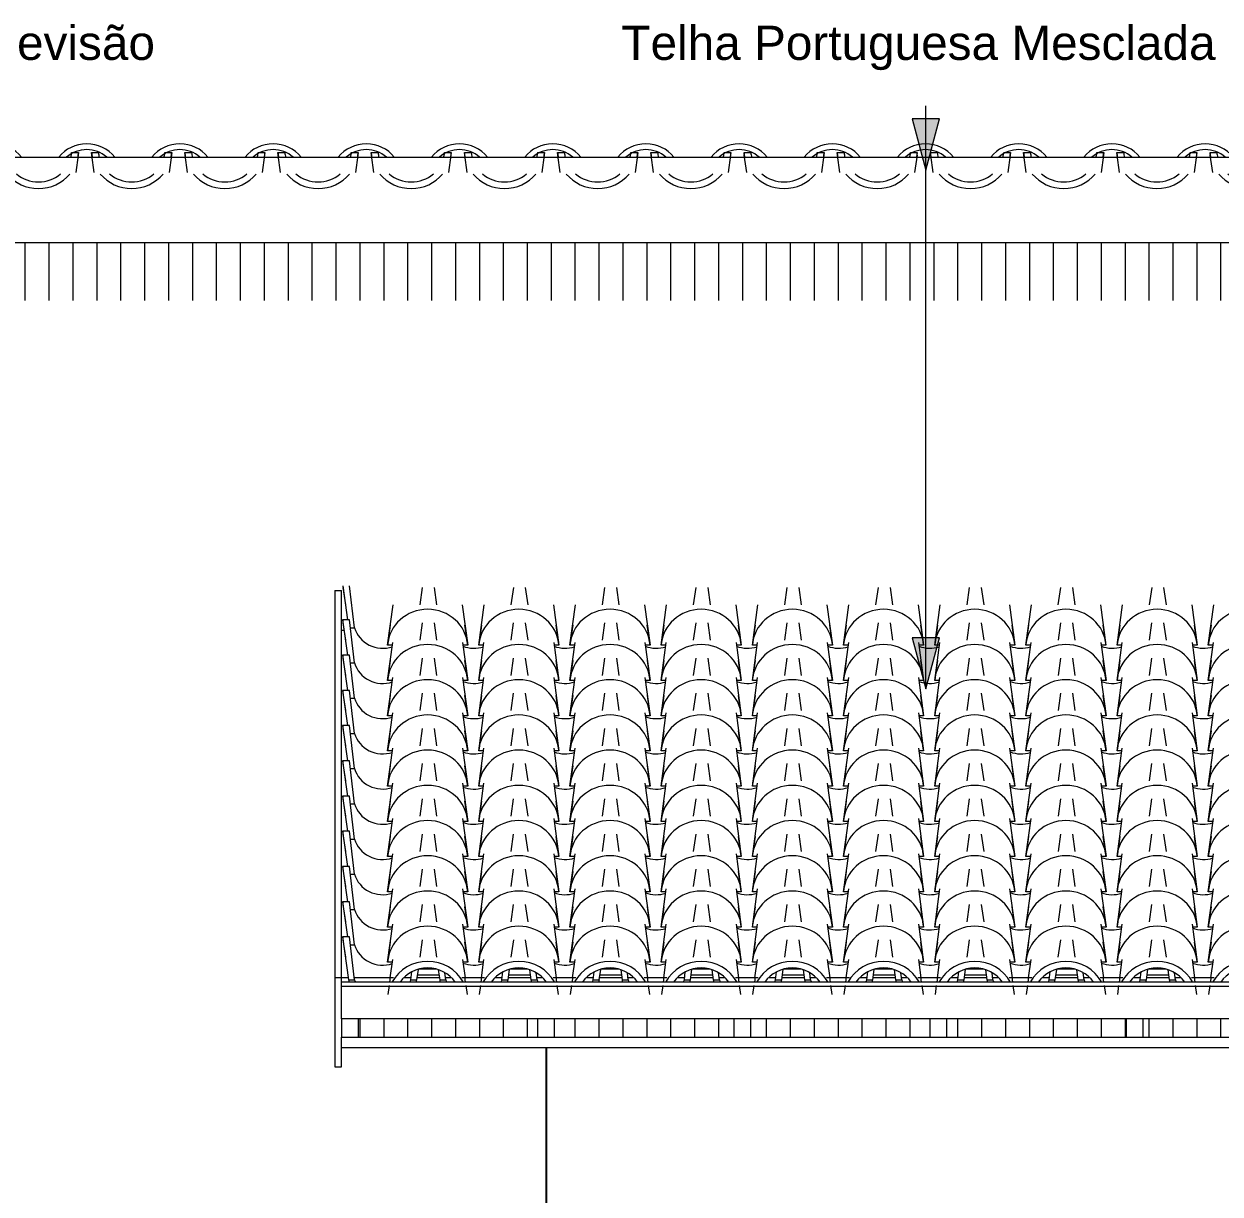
# Model space of a CAD drawing. Header units: millimetres. Extents: x -12976 to 58202, y -2238 to 7407.
# Drawn here: x -914 to 2587, y 2650 to 6076 of the extents above; entities that cross this region are included whole.
import ezdxf

# ---------------------------------------------------------------- set-up
doc = ezdxf.new("R2010")
doc.units = ezdxf.units.MM
for name, color, linetype, lineweight in [('A-GLAZ-CURT', 52, 'Continuous', 9), ('A-GLAZ-CWMG', 51, 'Continuous', 9), ('A-ROOF', 132, 'Continuous', 9), ('A-ROOF-OTLN', 132, 'Continuous', 9), ('A-ROOF-PATT', 132, 'Continuous', 9), ('A-WALL', 113, 'Continuous', 25), ('G-ANNO-TEXT', 231, 'Continuous', 9)]:
    doc.layers.add(name, color=color, linetype=linetype, lineweight=lineweight)
doc.styles.add('Arial', font='arial.ttf', dxfattribs={"height": 100})

# ---------------------------------------------------------------- blocks, each defined once
blk = doc.blocks.new('Rectangular Mullion - Ripa-3577505-FACHADA POSTERIOR')
at = {"layer": 'A-GLAZ-CWMG'}
for p, q in [((301, 3291.4), (238.4, 3291.4)), ((293.5, 3308.6), (242, 3308.6)), ((568, 3291.4), (505.3, 3291.4)), ((560.4, 3308.6), (508.9, 3308.6)), ((834.9, 3291.4), (772.2, 3291.4)), ((827.4, 3308.6), (775.8, 3308.6)), ((1101.8, 3291.4), (1039.1, 3291.4)), ((1094.3, 3308.6), (1042.7, 3308.6)), ((1368.7, 3291.4), (1306, 3291.4)), ((1361.2, 3308.6), (1309.7, 3308.6)), ((1635.7, 3291.4), (1573, 3291.4)), ((1628.1, 3308.6), (1576.6, 3308.6)), ((1902.6, 3291.4), (1839.9, 3291.4)), ((1895.1, 3308.6), (1843.5, 3308.6)), ((2169.5, 3291.4), (2106.8, 3291.4)), ((2162, 3308.6), (2110.4, 3308.6)), ((2436.4, 3291.4), (2373.7, 3291.4)), ((2428.9, 3308.6), (2377.4, 3308.6)), ((2703.4, 3291.4), (2640.7, 3291.4)), ((2695.8, 3308.6), (2644.3, 3308.6)), ((2962.8, 3308.6), (2936.2, 3308.6)), ((2970.3, 3291.4), (2936.2, 3291.4)), ((3237.2, 3291.4), (3174.5, 3291.4)), ((3229.7, 3308.6), (3178.1, 3308.6)), ((3460.4, 3291.4), (3441.4, 3291.4)), ((3460.4, 3308.6), (3445, 3308.6)), ((3771, 3291.4), (3708.4, 3291.4)), ((3763.5, 3308.6), (3712, 3308.6)), ((4034.5, 3291.4), (3975.3, 3291.4)), ((4030.4, 3308.6), (3978.9, 3308.6)), ((4304.9, 3291.4), (4242.2, 3291.4)), ((4297.4, 3308.6), (4245.8, 3308.6)), ((4571.8, 3291.4), (4509.1, 3291.4)), ((4564.3, 3308.6), (4512.7, 3308.6)), ((4838.7, 3291.4), (4776, 3291.4)), ((4831.2, 3308.6), (4779.7, 3308.6)), ((5105.7, 3291.4), (5043, 3291.4)), ((5098.1, 3308.6), (5046.6, 3308.6)), ((5372.6, 3291.4), (5309.9, 3291.4)), ((5365.1, 3308.6), (5313.5, 3308.6)), ((5639.5, 3291.4), (5576.8, 3291.4)), ((5632, 3308.6), (5580.4, 3308.6)), ((5906.4, 3291.4), (5843.7, 3291.4)), ((5898.9, 3308.6), (5847.4, 3308.6)), ((6173.4, 3291.4), (6110.7, 3291.4)), ((6165.8, 3308.6), (6114.3, 3308.6)), ((6432.8, 3308.6), (6381.2, 3308.6)), ((6440.3, 3291.4), (6381.2, 3291.4)), ((6707.2, 3291.4), (6644.5, 3291.4)), ((6699.7, 3308.6), (6648.1, 3308.6))]:
    blk.add_line(p, q, dxfattribs=at)
blk = doc.blocks.new('Rectangular Mullion - Caibro-4257887-FACHADA POSTERIOR')
at = {"layer": 'A-GLAZ-CWMG'}
for p, q in [((15.4, 4301.2), (23, 4301.2)), ((15.4, 3163.6), (15.4, 3109.7)), ((65.4, 3109.7), (65.4, 3163.6)), ((15.4, 3109.7), (65.4, 3109.7))]:
    blk.add_line(p, q, dxfattribs=at)
blk = doc.blocks.new('Rectangular Mullion - Caibro-4257885-FACHADA POSTERIOR')
at = {"layer": 'A-GLAZ-CWMG'}
for p, q in [((589.5, 3163.6), (589.5, 3109.7)), ((639.5, 3109.7), (639.5, 3163.6)), ((589.5, 3109.7), (639.5, 3109.7))]:
    blk.add_line(p, q, dxfattribs=at)
blk = doc.blocks.new('COLONIAL BASE - COLONIAL BASE-4234113-FACHADA POSTERIOR')
at = {"layer": 'A-GLAZ-CURT'}
for p, q in [((7743.4, 5685.5), (7741.5, 5699.6)), ((7741.5, 5699.6), (7761.5, 5699.6)), ((7749.3, 5641.5), (7742.4, 5691.3)), ((7956, 5699.6), (7976, 5699.6)), ((7975.1, 5691.3), (7968.2, 5641.5)), ((7976, 5699.6), (7974.1, 5685.5))]:
    blk.add_line(p, q, dxfattribs=at)
for centre, major_axis, start_param, end_param in [((7727.2, 5626.4), (102.8, 0), 0.648016, 2.493576), ((7727.2, 5626.4), (85.3, 0), 0.811505, 2.330088), ((7858.8, 5706.7), (117.5, 0), 3.205466, 3.332025), ((7858.8, 5706.7), (97.5, 0), 3.218592, 3.372085), ((7858.8, 5706.7), (97.5, 0), 6.052693, 6.16477), ((7858.8, 5706.7), (97.5, 0), 6.165433, 6.206186), ((7858.8, 5706.7), (117.5, 0), 6.092753, 6.219312), ((7858.8, 5706.7), (117.5, 0), 3.815207, 5.609571), ((7858.8, 5706.7), (97.5, 0), 3.986288, 5.43849)]:
    blk.add_ellipse(centre, major_axis=major_axis, ratio=0.957826, start_param=start_param, end_param=end_param, dxfattribs=at)
blk = doc.blocks.new('COLONIAL BASE - COLONIAL BASE-4234642-FACHADA POSTERIOR')
at = {"layer": 'A-GLAZ-CURT'}
for p, q in [((553.7, 3395), (560.8, 3344.2)), ((779.3, 3344.2), (786.5, 3395)), ((692.1, 3283.5), (699.4, 3337.5)), ((903.7, 3337.5), (911.1, 3283.5)), ((565.9, 3306.6), (569.9, 3277.3)), ((587.9, 3277.3), (585.4, 3297.9)), ((752.3, 3277.3), (755.1, 3300.8)), ((770.3, 3277.3), (774.5, 3308.1)), ((569.9, 3277.3), (587.9, 3277.3)), ((689, 3261.1), (685.2, 3234.2)), ((692.3, 3285), (690.3, 3270.8)), ((752.3, 3277.3), (770.3, 3277.3)), ((912.8, 3270.8), (910.9, 3285)), ((918, 3234.2), (914.2, 3261.1))]:
    blk.add_line(p, q, dxfattribs=at)
for centre, major_axis, start_param, end_param in [((801.6, 3218.8), (117.5, 0), 0.484254, 2.657338), ((801.6, 3218.8), (97.5, 0), 0.592752, 2.548841), ((670.1, 3299.1), (102.8, 0), 3.36491, 3.43477), ((670.1, 3299.1), (85.3, 0), 3.411763, 3.497793), ((670.1, 3299.1), (85.3, 0), 5.926985, 6.013015), ((670.1, 3299.1), (102.8, 0), 5.990008, 6.059868)]:
    blk.add_ellipse(centre, major_axis=major_axis, ratio=0.957826, start_param=start_param, end_param=end_param, dxfattribs=at)
blk = doc.blocks.new('COLONIAL BASE - COLONIAL BASE-V18-FACHADA POSTERIOR')
at = {"layer": 'A-GLAZ-CURT'}
for p, q in [((1354.5, 3395), (1361.6, 3344.2)), ((1580.1, 3344.2), (1587.2, 3395)), ((1492.9, 3283.5), (1500.2, 3337.5)), ((1704.5, 3337.5), (1711.8, 3283.5)), ((1366.7, 3306.6), (1370.6, 3277.3)), ((1388.7, 3277.3), (1386.2, 3297.9)), ((1553, 3277.3), (1555.8, 3300.8)), ((1571.1, 3277.3), (1575.2, 3308.1)), ((1370.6, 3277.3), (1388.7, 3277.3)), ((1489.7, 3261.1), (1486, 3234.2)), ((1493.1, 3285), (1491.1, 3270.8)), ((1553, 3277.3), (1571.1, 3277.3)), ((1713.6, 3270.8), (1711.6, 3285)), ((1718.8, 3234.2), (1715, 3261.1))]:
    blk.add_line(p, q, dxfattribs=at)
for centre, major_axis, start_param, end_param in [((1602.4, 3218.8), (117.5, 0), 0.484254, 2.657338), ((1602.4, 3218.8), (97.5, 0), 0.592752, 2.548841), ((1470.9, 3299.1), (102.8, 0), 3.36491, 3.433343), ((1470.9, 3299.1), (85.3, 0), 3.411763, 3.497793), ((1470.9, 3299.1), (85.3, 0), 5.926985, 6.013015), ((1470.9, 3299.1), (102.8, 0), 5.990008, 6.059868)]:
    blk.add_ellipse(centre, major_axis=major_axis, ratio=0.957826, start_param=start_param, end_param=end_param, dxfattribs=at)
blk = doc.blocks.new('COLONIAL BASE - COLONIAL BASE-V19-FACHADA POSTERIOR')
at = {"layer": 'A-GLAZ-CURT'}
for p, q in [((1087.5, 3498.1), (1094.7, 3447.3)), ((1313.2, 3447.3), (1320.3, 3498.1)), ((1218.2, 3329), (1233.3, 3440.6)), ((1437.6, 3440.6), (1452.7, 3329)), ((1226.2, 3388.1), (1219, 3337.3)), ((1451.8, 3337.3), (1444.7, 3388.1)), ((1232.1, 3329), (1218.2, 3329)), ((1452.7, 3329), (1438.7, 3329))]:
    blk.add_line(p, q, dxfattribs=at)
for centre, major_axis, start_param, end_param in [((1335.4, 3321.9), (117.5, 0), 0.063873, 3.077719), ((1203.9, 3402.2), (85.3, 0), 4.326004, 5.046238)]:
    blk.add_ellipse(centre, major_axis=major_axis, ratio=0.957826, start_param=start_param, end_param=end_param, dxfattribs=at)
blk = doc.blocks.new('COLONIAL BASE - COLONIAL BASE-V20-FACHADA POSTERIOR')
at = {"layer": 'A-GLAZ-CURT'}
for p, q in [((286.8, 4425.9), (293.9, 4375.1)), ((512.4, 4375.1), (519.6, 4425.9)), ((417.4, 4256.9), (433.4, 4374.9)), ((635.9, 4374.9), (651.9, 4256.9)), ((425.4, 4315.9), (418.3, 4265.1)), ((651.1, 4265.1), (643.9, 4315.9)), ((431.4, 4256.9), (417.4, 4256.9)), ((651.9, 4256.9), (638, 4256.9))]:
    blk.add_line(p, q, dxfattribs=at)
for centre, major_axis, start_param, end_param in [((534.7, 4249.7), (117.5, 0), 0.063873, 3.077719), ((403.2, 4330), (85.3, 0), 4.326004, 5.046238)]:
    blk.add_ellipse(centre, major_axis=major_axis, ratio=0.957826, start_param=start_param, end_param=end_param, dxfattribs=at)
blk = doc.blocks.new('COLONIAL BASE - COLONIAL BASE-V24-FACHADA POSTERIOR')
at = {"layer": 'A-GLAZ-CURT'}
for p, q in [((39, 3403.2), (19, 3403.2)), ((19, 3403.2), (36, 3277.3)), ((54.1, 3277.3), (39, 3403.2)), ((19.8, 3395), (27, 3344.2)), ((245.5, 3344.2), (252.6, 3395)), ((158.3, 3283.5), (165.6, 3337.5)), ((369.9, 3337.5), (377.2, 3283.5)), ((218.4, 3277.3), (221.2, 3300.8)), ((236.4, 3277.3), (240.6, 3308.1)), ((36, 3277.3), (54.1, 3277.3)), ((155.1, 3261.1), (151.4, 3234.2)), ((158.5, 3285), (156.5, 3270.8)), ((218.4, 3277.3), (236.4, 3277.3)), ((379, 3270.8), (377, 3285)), ((384.1, 3234.2), (380.4, 3261.1))]:
    blk.add_line(p, q, dxfattribs=at)
for centre, major_axis, start_param, end_param in [((136.2, 3410.4), (117.5, 0), 3.205466, 3.30048), ((267.7, 3218.8), (117.5, 0), 0.484254, 2.657338), ((267.7, 3218.8), (97.5, 0), 0.592752, 2.548841), ((136.2, 3299.1), (102.8, 0), 3.36491, 3.43477), ((136.2, 3299.1), (85.3, 0), 3.411763, 3.497793), ((136.2, 3299.1), (85.3, 0), 5.926985, 6.013015), ((136.2, 3299.1), (102.8, 0), 5.990008, 6.059868)]:
    blk.add_ellipse(centre, major_axis=major_axis, ratio=0.957826, start_param=start_param, end_param=end_param, dxfattribs=at)
blk = doc.blocks.new('COLONIAL BASE - COLONIAL BASE-V25-FACHADA POSTERIOR')
at = {"layer": 'A-GLAZ-CURT'}
for p, q in [((39, 3506.3), (19, 3506.3)), ((19, 3506.3), (32.9, 3403.2)), ((54.1, 3380.4), (39, 3506.3)), ((19.8, 3498.1), (27, 3447.3)), ((245.5, 3447.3), (252.6, 3498.1)), ((150.5, 3329), (165.6, 3440.6)), ((369.9, 3440.6), (385, 3329)), ((42.6, 3380.4), (54.1, 3380.4)), ((158.5, 3388.1), (151.4, 3337.3)), ((384.1, 3337.3), (377, 3388.1)), ((164.4, 3329), (150.5, 3329)), ((385, 3329), (371, 3329))]:
    blk.add_line(p, q, dxfattribs=at)
for centre, major_axis, start_param, end_param in [((136.2, 3513.5), (117.5, 0), 3.205466, 3.30048), ((267.7, 3321.9), (117.5, 0), 0.063873, 3.077719), ((136.2, 3402.2), (85.3, 0), 3.411763, 5.046238)]:
    blk.add_ellipse(centre, major_axis=major_axis, ratio=0.957826, start_param=start_param, end_param=end_param, dxfattribs=at)
blk = doc.blocks.new('COLONIAL BASE - COLONIAL BASE-V26-FACHADA POSTERIOR')
at = {"layer": 'A-GLAZ-CURT'}
for p, q in [((19.4, 4431.2), (32.9, 4331)), ((19.8, 4425.9), (27, 4375.1)), ((54.1, 4308.2), (39.4, 4431.2)), ((245.5, 4375.1), (252.6, 4425.9)), ((150.5, 4256.9), (166.5, 4374.9)), ((369, 4374.9), (385, 4256.9)), ((42.6, 4308.2), (54.1, 4308.2)), ((158.5, 4315.9), (151.4, 4265.1)), ((384.1, 4265.1), (377, 4315.9)), ((164.4, 4256.9), (150.5, 4256.9)), ((385, 4256.9), (371, 4256.9))]:
    blk.add_line(p, q, dxfattribs=at)
for centre, major_axis, start_param, end_param in [((267.7, 4249.7), (117.5, 0), 0.063873, 3.077719), ((136.2, 4330), (85.3, 0), 3.411763, 5.046238)]:
    blk.add_ellipse(centre, major_axis=major_axis, ratio=0.957826, start_param=start_param, end_param=end_param, dxfattribs=at)

msp = doc.modelspace()

# ---------------------------------------------------------------- hatches: boundary and pattern name
at = {"layer": 'A-ROOF-PATT'}
h = msp.add_hatch(dxfattribs=at)
h.set_pattern_fill('FP_4', color=256, style=0, pattern_type=2)
h.set_pattern_definition([(90, (0, 1190), (-70, 4e-15), [])])
h.paths.add_polyline_path([(8255.4, 3574.7), (8255.4, 5435.5), (-2384.6, 5435.5), (-2384.6, 5266.7), (7655.4, 5266.7), (7655.4, 3574.7), (8122.8, 3574.7)])
h = msp.add_hatch(dxfattribs=at)
h.set_pattern_fill('FP_3', color=256, style=0, pattern_type=2)
h.set_pattern_definition([(90, (0, 7578.52), (-70, 4e-15), [])])
h.paths.add_polyline_path([(65.4, 3109.7), (589.5, 3109.7), (589.5, 3163.6), (65.4, 3163.6), (65.4, 3143)])
h.paths.add_polyline_path([(4099.7, 3109.7), (4608.7, 3109.7), (4608.7, 3163.6), (4084.5, 3163.6), (4084.5, 3109.7)])
h.paths.add_polyline_path([(6905.4, 3109.7), (6905.4, 3163.6), (6381.2, 3163.6), (6381.2, 3109.7), (6871.2, 3109.7)])
h.paths.add_polyline_path([(639.5, 3109.7), (1163.7, 3109.7), (1163.7, 3163.6), (639.5, 3163.6), (639.5, 3143)])
h.paths.add_polyline_path([(4034.5, 3109.7), (4034.5, 3163.6), (3510.4, 3163.6), (3510.4, 3109.7), (4010.3, 3109.7)])
h.paths.add_polyline_path([(1213.7, 3109.7), (1737.9, 3109.7), (1737.9, 3163.6), (1213.7, 3163.6), (1213.7, 3143)])
h.paths.add_polyline_path([(1787.9, 3109.7), (2312, 3109.7), (2311.7, 3163.6), (1787.9, 3163.6), (1787.9, 3143)])
h.paths.add_polyline_path([(6331.2, 3109.7), (6331.2, 3163.6), (5807, 3163.6), (5807, 3109.7), (6290.1, 3109.7)])
h.paths.add_polyline_path([(2362, 3109.7), (2886.2, 3109.7), (2886.2, 3163.6), (2362, 3163.6), (2362, 3143)])
h.paths.add_polyline_path([(5757, 3109.7), (5757, 3163.6), (5232.9, 3163.6), (5232.9, 3109.7), (5753.6, 3109.7)])
h.paths.add_polyline_path([(2936.2, 3109.7), (3460.4, 3109.7), (3460.4, 3163.6), (2936.2, 3163.6), (2936.2, 3143)])
h.paths.add_polyline_path([(5182.9, 3109.7), (5182.9, 3163.6), (4658.7, 3163.6), (4658.7, 3109.7), (5172.5, 3109.7)])
h.paths.add_polyline_path([(794.2, 3308.6), (795.4, 3308.6), (795.4, 3311.4), (776.9, 3308.6), (791.9, 3308.6)])
h.paths.add_polyline_path([(6399.6, 3308.6), (6431.9, 3308.9), (6431, 3309.3), (6407, 3312.2), (6382.2, 3308.6), (6392.7, 3308.6)])
h.paths.add_polyline_path([(6685.9, 3308.6), (6698.9, 3308.9), (6697.9, 3309.3), (6673.9, 3312.2), (6649.2, 3308.6), (6673.9, 3308.6)])
h.paths.add_polyline_path([(253.5, 3308.6), (292.7, 3308.9), (291.8, 3309.3), (267.7, 3312.2), (243, 3308.6), (243.7, 3308.6)])
h.paths.add_polyline_path([(559.6, 3308.6), (559.6, 3308.9), (558.7, 3309.3), (534.7, 3312.2), (509.9, 3308.6), (558.7, 3308.6)])
at = {"layer": 'G-ANNO-TEXT'}
for points in [[(1726.2, 5648.1), (1766.4, 5798.1), (1686, 5798.1)], [(1726.2, 4129.2), (1766.4, 4279.2), (1686, 4279.2)]]:
    msp.add_hatch(color=7, dxfattribs=at).paths.add_polyline_path(points)

# ---------------------------------------------------------------- linework, layer by layer
at = {"layer": 'A-ROOF'}
for p, q in [((15.4, 3109.7), (6955.4, 3109.7)), ((6955.4, 3078.4), (15.4, 3078.4))]:
    msp.add_line(p, q, dxfattribs=at)
at = {"layer": 'A-ROOF-OTLN'}
for p, q in [((-2384.6, 5685.5), (8274.4, 5685.5)), ((8255.4, 5435.5), (-2384.6, 5435.5)), ((-3.6, 4417.5), (15.4, 4417.5)), ((-3.6, 4417.5), (-3.6, 3022.5)), ((15.4, 3163.6), (15.4, 4417.5)), ((35.2, 3283.5), (-3.6, 3283.5)), ((6955.4, 3270.8), (15.4, 3270.8)), ((6955.4, 3258.1), (15.4, 3258.1)), ((167.6, 3283.5), (54, 3283.5)), ((218.5, 3283.5), (198.2, 3283.5)), ((302.1, 3283.5), (237.3, 3283.5)), ((337.3, 3283.5), (321, 3283.5)), ((434.3, 3283.5), (367.9, 3283.5)), ((485.4, 3283.5), (465.1, 3283.5)), ((569, 3283.5), (504.2, 3283.5)), ((604.2, 3283.5), (587.9, 3283.5)), ((701.4, 3283.5), (634.9, 3283.5)), ((752.3, 3283.5), (732, 3283.5)), ((836, 3283.5), (771.1, 3283.5)), ((871.1, 3283.5), (854.8, 3283.5)), ((968.3, 3283.5), (901.8, 3283.5)), ((1019.2, 3283.5), (999, 3283.5)), ((1102.9, 3283.5), (1038.1, 3283.5)), ((1138.1, 3283.5), (1121.7, 3283.5)), ((1235.3, 3283.5), (1168.7, 3283.5)), ((1286.2, 3283.5), (1265.9, 3283.5)), ((1369.8, 3283.5), (1305, 3283.5)), ((1405, 3283.5), (1388.7, 3283.5)), ((1502.2, 3283.5), (1435.6, 3283.5)), ((1553.1, 3283.5), (1532.8, 3283.5)), ((1636.7, 3283.5), (1571.9, 3283.5)), ((1671.9, 3283.5), (1655.6, 3283.5)), ((1769.1, 3283.5), (1702.6, 3283.5)), ((1820, 3283.5), (1799.7, 3283.5)), ((1903.6, 3283.5), (1838.8, 3283.5)), ((1938.8, 3283.5), (1922.5, 3283.5)), ((2036, 3283.5), (1969.5, 3283.5)), ((2086.9, 3283.5), (2066.7, 3283.5)), ((2170.6, 3283.5), (2105.8, 3283.5)), ((2205.8, 3283.5), (2189.4, 3283.5)), ((2303, 3283.5), (2236.4, 3283.5)), ((2353.8, 3283.5), (2333.6, 3283.5)), ((2437.5, 3283.5), (2372.7, 3283.5)), ((2472.7, 3283.5), (2456.3, 3283.5)), ((2569.9, 3283.5), (2503.3, 3283.5)), ((6955.4, 3163.6), (15.4, 3163.6)), ((15.4, 3022.5), (15.4, 3109.7)), ((-3.6, 3022.5), (15.4, 3022.5))]:
    msp.add_line(p, q, dxfattribs=at)
at = {"layer": 'A-WALL'}
for p, q in [((795.4, 3311.4), (795.4, 3308.6)), ((615.4, 0), (615.4, 3078.4))]:
    msp.add_line(p, q, dxfattribs=at)
at = {"layer": 'G-ANNO-TEXT', "color": 7}
for p, q in [((1726.2, 4129.2), (1726.2, 5836.1)), ((1726.2, 5648.1), (1726.2, 5836.1)), ((1766.4, 5798.1), (1686, 5798.1)), ((1686, 5798.1), (1726.2, 5648.1)), ((1726.2, 5648.1), (1766.4, 5798.1)), ((1766.4, 4279.2), (1686, 4279.2)), ((1686, 4279.2), (1726.2, 4129.2)), ((1726.2, 4129.2), (1766.4, 4279.2))]:
    msp.add_line(p, q, dxfattribs=at)

# ---------------------------------------------------------------- block references
at = {"layer": 'A-GLAZ-CURT'}
for name, p in [('COLONIAL BASE - COLONIAL BASE-4234113-FACHADA POSTERIOR', (-8730.3, 0)), ('COLONIAL BASE - COLONIAL BASE-4234113-FACHADA POSTERIOR', (-8457.4, 0)), ('COLONIAL BASE - COLONIAL BASE-4234113-FACHADA POSTERIOR', (-8184.6, 0)), ('COLONIAL BASE - COLONIAL BASE-4234113-FACHADA POSTERIOR', (-7911.8, 0)), ('COLONIAL BASE - COLONIAL BASE-4234113-FACHADA POSTERIOR', (-7639, 0)), ('COLONIAL BASE - COLONIAL BASE-4234113-FACHADA POSTERIOR', (-7366.2, 0)), ('COLONIAL BASE - COLONIAL BASE-4234113-FACHADA POSTERIOR', (-7093.3, 0)), ('COLONIAL BASE - COLONIAL BASE-4234113-FACHADA POSTERIOR', (-6820.5, 0)), ('COLONIAL BASE - COLONIAL BASE-4234113-FACHADA POSTERIOR', (-6547.7, 0)), ('COLONIAL BASE - COLONIAL BASE-4234113-FACHADA POSTERIOR', (-6274.9, 0)), ('COLONIAL BASE - COLONIAL BASE-4234113-FACHADA POSTERIOR', (-6002.1, 0)), ('COLONIAL BASE - COLONIAL BASE-4234113-FACHADA POSTERIOR', (-5729.2, 0)), ('COLONIAL BASE - COLONIAL BASE-4234113-FACHADA POSTERIOR', (-5456.4, 0)), ('COLONIAL BASE - COLONIAL BASE-4234113-FACHADA POSTERIOR', (-5183.6, 0)), ('COLONIAL BASE - COLONIAL BASE-V26-FACHADA POSTERIOR', (0, 0)), ('COLONIAL BASE - COLONIAL BASE-V20-FACHADA POSTERIOR', (0, 0)), ('COLONIAL BASE - COLONIAL BASE-V20-FACHADA POSTERIOR', (266.9, 0)), ('COLONIAL BASE - COLONIAL BASE-V20-FACHADA POSTERIOR', (533.8, 0)), ('COLONIAL BASE - COLONIAL BASE-V20-FACHADA POSTERIOR', (800.8, 0)), ('COLONIAL BASE - COLONIAL BASE-V20-FACHADA POSTERIOR', (1067.7, 0)), ('COLONIAL BASE - COLONIAL BASE-V20-FACHADA POSTERIOR', (1334.6, 0)), ('COLONIAL BASE - COLONIAL BASE-V20-FACHADA POSTERIOR', (1601.5, 0)), ('COLONIAL BASE - COLONIAL BASE-V20-FACHADA POSTERIOR', (1868.5, 0)), ('COLONIAL BASE - COLONIAL BASE-V20-FACHADA POSTERIOR', (2135.4, 0)), ('COLONIAL BASE - COLONIAL BASE-V25-FACHADA POSTERIOR', (0, 824.7)), ('COLONIAL BASE - COLONIAL BASE-V19-FACHADA POSTERIOR', (-800.8, 824.7)), ('COLONIAL BASE - COLONIAL BASE-V19-FACHADA POSTERIOR', (-533.8, 824.7)), ('COLONIAL BASE - COLONIAL BASE-V19-FACHADA POSTERIOR', (-266.9, 824.7)), ('COLONIAL BASE - COLONIAL BASE-V19-FACHADA POSTERIOR', (0, 824.7)), ('COLONIAL BASE - COLONIAL BASE-V19-FACHADA POSTERIOR', (266.9, 824.7)), ('COLONIAL BASE - COLONIAL BASE-V19-FACHADA POSTERIOR', (533.8, 824.7)), ('COLONIAL BASE - COLONIAL BASE-V19-FACHADA POSTERIOR', (800.8, 824.7)), ('COLONIAL BASE - COLONIAL BASE-V19-FACHADA POSTERIOR', (1067.7, 824.7)), ('COLONIAL BASE - COLONIAL BASE-V19-FACHADA POSTERIOR', (1334.6, 824.7)), ('COLONIAL BASE - COLONIAL BASE-V25-FACHADA POSTERIOR', (0, 721.6)), ('COLONIAL BASE - COLONIAL BASE-V19-FACHADA POSTERIOR', (-800.8, 721.6)), ('COLONIAL BASE - COLONIAL BASE-V19-FACHADA POSTERIOR', (-533.8, 721.6)), ('COLONIAL BASE - COLONIAL BASE-V19-FACHADA POSTERIOR', (-266.9, 721.6)), ('COLONIAL BASE - COLONIAL BASE-V19-FACHADA POSTERIOR', (0, 721.6)), ('COLONIAL BASE - COLONIAL BASE-V19-FACHADA POSTERIOR', (266.9, 721.6)), ('COLONIAL BASE - COLONIAL BASE-V19-FACHADA POSTERIOR', (533.8, 721.6)), ('COLONIAL BASE - COLONIAL BASE-V19-FACHADA POSTERIOR', (800.8, 721.6)), ('COLONIAL BASE - COLONIAL BASE-V19-FACHADA POSTERIOR', (1067.7, 721.6)), ('COLONIAL BASE - COLONIAL BASE-V19-FACHADA POSTERIOR', (1334.6, 721.6)), ('COLONIAL BASE - COLONIAL BASE-V25-FACHADA POSTERIOR', (0, 618.5)), ('COLONIAL BASE - COLONIAL BASE-V19-FACHADA POSTERIOR', (-800.8, 618.5)), ('COLONIAL BASE - COLONIAL BASE-V19-FACHADA POSTERIOR', (-533.8, 618.5)), ('COLONIAL BASE - COLONIAL BASE-V19-FACHADA POSTERIOR', (-266.9, 618.5)), ('COLONIAL BASE - COLONIAL BASE-V19-FACHADA POSTERIOR', (0, 618.5)), ('COLONIAL BASE - COLONIAL BASE-V19-FACHADA POSTERIOR', (266.9, 618.5)), ('COLONIAL BASE - COLONIAL BASE-V19-FACHADA POSTERIOR', (533.8, 618.5)), ('COLONIAL BASE - COLONIAL BASE-V19-FACHADA POSTERIOR', (800.8, 618.5)), ('COLONIAL BASE - COLONIAL BASE-V19-FACHADA POSTERIOR', (1067.7, 618.5)), ('COLONIAL BASE - COLONIAL BASE-V19-FACHADA POSTERIOR', (1334.6, 618.5)), ('COLONIAL BASE - COLONIAL BASE-V25-FACHADA POSTERIOR', (0, 515.5)), ('COLONIAL BASE - COLONIAL BASE-V19-FACHADA POSTERIOR', (-800.8, 515.5)), ('COLONIAL BASE - COLONIAL BASE-V19-FACHADA POSTERIOR', (-533.8, 515.5)), ('COLONIAL BASE - COLONIAL BASE-V19-FACHADA POSTERIOR', (-266.9, 515.5)), ('COLONIAL BASE - COLONIAL BASE-V19-FACHADA POSTERIOR', (0, 515.5)), ('COLONIAL BASE - COLONIAL BASE-V19-FACHADA POSTERIOR', (266.9, 515.5)), ('COLONIAL BASE - COLONIAL BASE-V19-FACHADA POSTERIOR', (533.8, 515.5)), ('COLONIAL BASE - COLONIAL BASE-V19-FACHADA POSTERIOR', (800.8, 515.5)), ('COLONIAL BASE - COLONIAL BASE-V19-FACHADA POSTERIOR', (1067.7, 515.5)), ('COLONIAL BASE - COLONIAL BASE-V19-FACHADA POSTERIOR', (1334.6, 515.5)), ('COLONIAL BASE - COLONIAL BASE-V25-FACHADA POSTERIOR', (0, 412.4)), ('COLONIAL BASE - COLONIAL BASE-V19-FACHADA POSTERIOR', (-800.8, 412.4)), ('COLONIAL BASE - COLONIAL BASE-V19-FACHADA POSTERIOR', (-533.8, 412.4)), ('COLONIAL BASE - COLONIAL BASE-V19-FACHADA POSTERIOR', (-266.9, 412.4)), ('COLONIAL BASE - COLONIAL BASE-V19-FACHADA POSTERIOR', (0, 412.4)), ('COLONIAL BASE - COLONIAL BASE-V19-FACHADA POSTERIOR', (266.9, 412.4)), ('COLONIAL BASE - COLONIAL BASE-V19-FACHADA POSTERIOR', (533.8, 412.4)), ('COLONIAL BASE - COLONIAL BASE-V19-FACHADA POSTERIOR', (800.8, 412.4)), ('COLONIAL BASE - COLONIAL BASE-V19-FACHADA POSTERIOR', (1067.7, 412.4)), ('COLONIAL BASE - COLONIAL BASE-V19-FACHADA POSTERIOR', (1334.6, 412.4)), ('COLONIAL BASE - COLONIAL BASE-V25-FACHADA POSTERIOR', (0, 309.3)), ('COLONIAL BASE - COLONIAL BASE-V19-FACHADA POSTERIOR', (-800.8, 309.3)), ('COLONIAL BASE - COLONIAL BASE-V19-FACHADA POSTERIOR', (-533.8, 309.3)), ('COLONIAL BASE - COLONIAL BASE-V19-FACHADA POSTERIOR', (-266.9, 309.3)), ('COLONIAL BASE - COLONIAL BASE-V19-FACHADA POSTERIOR', (0, 309.3)), ('COLONIAL BASE - COLONIAL BASE-V19-FACHADA POSTERIOR', (266.9, 309.3)), ('COLONIAL BASE - COLONIAL BASE-V19-FACHADA POSTERIOR', (533.8, 309.3)), ('COLONIAL BASE - COLONIAL BASE-V19-FACHADA POSTERIOR', (800.8, 309.3)), ('COLONIAL BASE - COLONIAL BASE-V19-FACHADA POSTERIOR', (1067.7, 309.3)), ('COLONIAL BASE - COLONIAL BASE-V19-FACHADA POSTERIOR', (1334.6, 309.3)), ('COLONIAL BASE - COLONIAL BASE-V25-FACHADA POSTERIOR', (0, 206.2)), ('COLONIAL BASE - COLONIAL BASE-V19-FACHADA POSTERIOR', (-800.8, 206.2)), ('COLONIAL BASE - COLONIAL BASE-V19-FACHADA POSTERIOR', (-533.8, 206.2)), ('COLONIAL BASE - COLONIAL BASE-V19-FACHADA POSTERIOR', (-266.9, 206.2)), ('COLONIAL BASE - COLONIAL BASE-V19-FACHADA POSTERIOR', (0, 206.2)), ('COLONIAL BASE - COLONIAL BASE-V19-FACHADA POSTERIOR', (266.9, 206.2)), ('COLONIAL BASE - COLONIAL BASE-V19-FACHADA POSTERIOR', (533.8, 206.2)), ('COLONIAL BASE - COLONIAL BASE-V19-FACHADA POSTERIOR', (800.8, 206.2)), ('COLONIAL BASE - COLONIAL BASE-V19-FACHADA POSTERIOR', (1067.7, 206.2)), ('COLONIAL BASE - COLONIAL BASE-V19-FACHADA POSTERIOR', (1334.6, 206.2)), ('COLONIAL BASE - COLONIAL BASE-V25-FACHADA POSTERIOR', (0, 103.1)), ('COLONIAL BASE - COLONIAL BASE-V19-FACHADA POSTERIOR', (-800.8, 103.1)), ('COLONIAL BASE - COLONIAL BASE-V19-FACHADA POSTERIOR', (-533.8, 103.1)), ('COLONIAL BASE - COLONIAL BASE-V19-FACHADA POSTERIOR', (-266.9, 103.1)), ('COLONIAL BASE - COLONIAL BASE-V19-FACHADA POSTERIOR', (0, 103.1)), ('COLONIAL BASE - COLONIAL BASE-V19-FACHADA POSTERIOR', (266.9, 103.1)), ('COLONIAL BASE - COLONIAL BASE-V19-FACHADA POSTERIOR', (533.8, 103.1)), ('COLONIAL BASE - COLONIAL BASE-V19-FACHADA POSTERIOR', (800.8, 103.1)), ('COLONIAL BASE - COLONIAL BASE-V19-FACHADA POSTERIOR', (1067.7, 103.1)), ('COLONIAL BASE - COLONIAL BASE-V19-FACHADA POSTERIOR', (1334.6, 103.1)), ('COLONIAL BASE - COLONIAL BASE-V25-FACHADA POSTERIOR', (0, 0)), ('COLONIAL BASE - COLONIAL BASE-V19-FACHADA POSTERIOR', (-800.8, 0)), ('COLONIAL BASE - COLONIAL BASE-V19-FACHADA POSTERIOR', (-533.8, 0)), ('COLONIAL BASE - COLONIAL BASE-V19-FACHADA POSTERIOR', (-266.9, 0)), ('COLONIAL BASE - COLONIAL BASE-V19-FACHADA POSTERIOR', (0, 0)), ('COLONIAL BASE - COLONIAL BASE-V19-FACHADA POSTERIOR', (266.9, 0)), ('COLONIAL BASE - COLONIAL BASE-V19-FACHADA POSTERIOR', (533.8, 0)), ('COLONIAL BASE - COLONIAL BASE-V19-FACHADA POSTERIOR', (800.8, 0)), ('COLONIAL BASE - COLONIAL BASE-V19-FACHADA POSTERIOR', (1067.7, 0)), ('COLONIAL BASE - COLONIAL BASE-V19-FACHADA POSTERIOR', (1334.6, 0)), ('COLONIAL BASE - COLONIAL BASE-V24-FACHADA POSTERIOR', (0, 0)), ('COLONIAL BASE - COLONIAL BASE-4234642-FACHADA POSTERIOR', (-266.9, 0)), ('COLONIAL BASE - COLONIAL BASE-4234642-FACHADA POSTERIOR', (0, 0)), ('COLONIAL BASE - COLONIAL BASE-4234642-FACHADA POSTERIOR', (266.9, 0)), ('COLONIAL BASE - COLONIAL BASE-4234642-FACHADA POSTERIOR', (533.8, 0)), ('COLONIAL BASE - COLONIAL BASE-V18-FACHADA POSTERIOR', (0, 0)), ('COLONIAL BASE - COLONIAL BASE-4234642-FACHADA POSTERIOR', (1067.7, 0)), ('COLONIAL BASE - COLONIAL BASE-4234642-FACHADA POSTERIOR', (1334.6, 0)), ('COLONIAL BASE - COLONIAL BASE-4234642-FACHADA POSTERIOR', (1601.5, 0)), ('COLONIAL BASE - COLONIAL BASE-4234642-FACHADA POSTERIOR', (1868.5, 0))]:
    msp.add_blockref(name, p, dxfattribs=at)
at = {"layer": 'A-GLAZ-CWMG'}
for name, p in [('Rectangular Mullion - Caibro-4257887-FACHADA POSTERIOR', (0, 0)), ('Rectangular Mullion - Ripa-3577505-FACHADA POSTERIOR', (0, 0)), ('Rectangular Mullion - Caibro-4257885-FACHADA POSTERIOR', (0, 0)), ('Rectangular Mullion - Caibro-4257885-FACHADA POSTERIOR', (574.2, 0)), ('Rectangular Mullion - Caibro-4257885-FACHADA POSTERIOR', (1148.3, 0)), ('Rectangular Mullion - Caibro-4257885-FACHADA POSTERIOR', (1722.5, 0))]:
    msp.add_blockref(name, p, dxfattribs=at)

# ---------------------------------------------------------------- texts
at = {"layer": 'G-ANNO-TEXT', "color": 7, "char_height": 100, "attachment_point": 1, "style": 'Arial'}
for s, insert, width in [('Antena de televisão', (-1757.4, 6070.7), 1531.223), ('Telha Portuguesa Mesclada', (834.9, 6070.7), 2156.539)]:
    msp.add_mtext(s, dxfattribs=dict(at, insert=insert, width=width))

doc.saveas('drawing.dxf')
